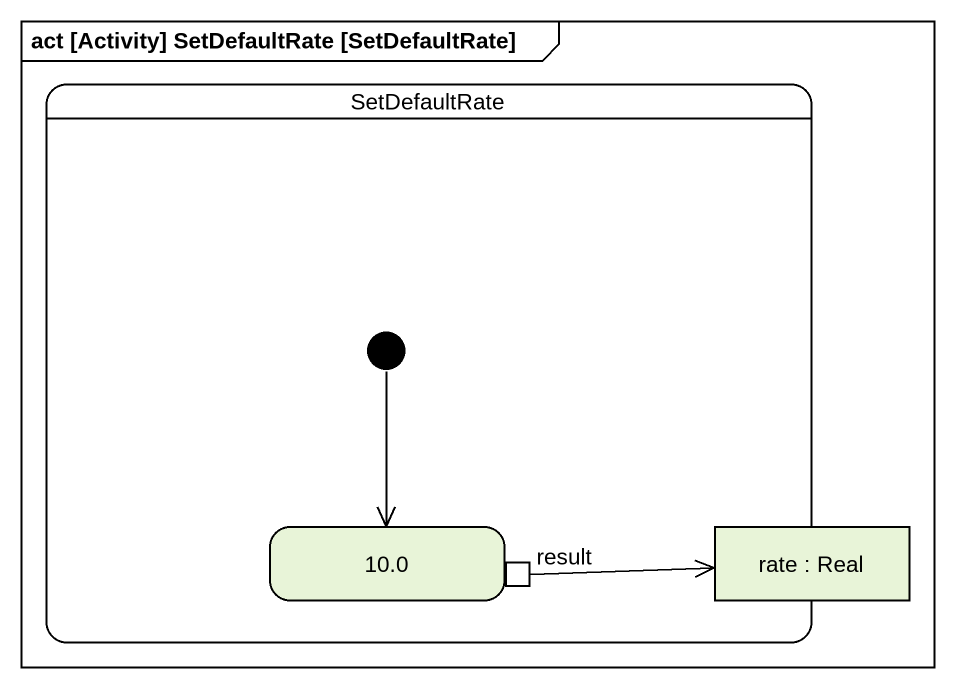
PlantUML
@startuml
mainframe act [Activity] SetDefaultRate [SetDefaultRate]
hide empty description
state SetDefaultRate {
  state "10.0" as s10_0 {
    state result <<outputPin>>
  }
  state "rate : Real" as rate <<object>>
  [*] --> s10_0
}
result -right-> rate
@enduml
